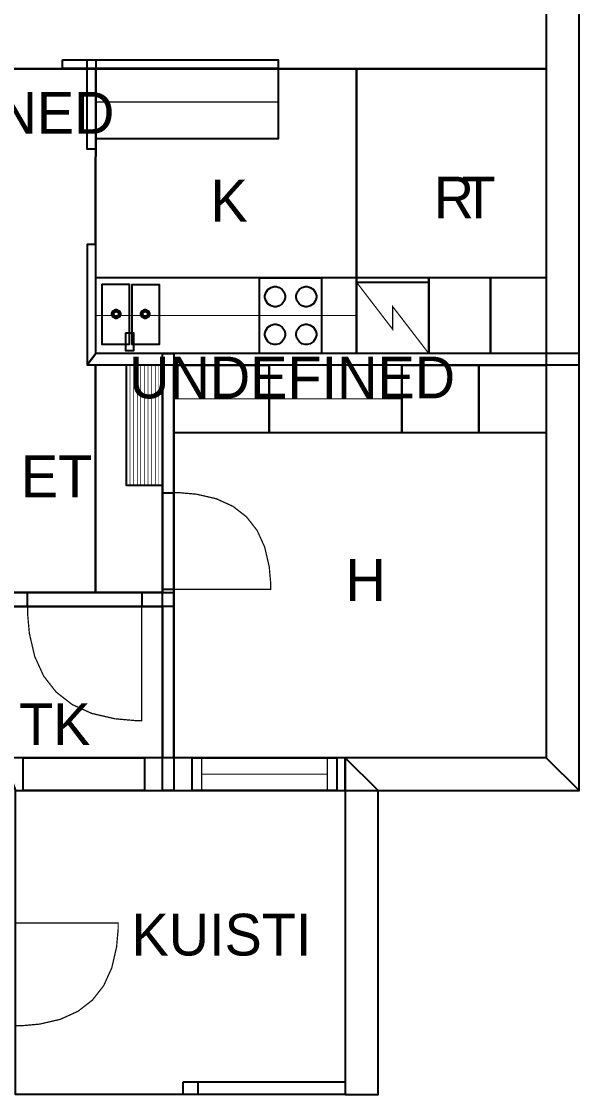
# Model space of a CAD drawing. Extents: x 0.5 to 9.4, y 0 to 13.4.
# Drawn here: x 4.85 to 9.44, y 0 to 8.83 of the extents above; entities that cross this region are included whole.
import ezdxf

# ---------------------------------------------------------------- set-up
doc = ezdxf.new("R2010")
doc.units = 0
doc.layers.get('0').update_dxf_attribs({"linetype": 'CONTINUOUS'})

msp = doc.modelspace()

# ---------------------------------------------------------------- linework, layer by layer
at = {"color": 0}
for points, const_width in [([(9.17117, 12.2545), (9.17117, 2.77294), (9.442, 2.50211), (9.442, 12.5462), (9.17117, 12.2545)], 0.002083), ([(5.19092, 8.51742), (6.9656, 8.51742), (6.9656, 8.4445), (5.19092, 8.4445), (5.19092, 8.51742)], 0.002083), ([(5.39458, 8.51742), (5.4675, 8.51742), (5.4675, 7.78131), (5.39458, 7.78131), (5.39458, 8.51742)], 0.002083), ([(5.46756, 8.44456), (6.96544, 8.44456), (6.96544, 7.86621), (5.46756, 7.86621), (5.46756, 8.44456)], 0.010417), ([(5.46756, 8.44422), (6.9661, 8.44422), (6.9661, 8.17003), (5.46756, 8.17003), (5.46756, 8.44422)], 0.010417), ([(5.39458, 6.99701), (5.39458, 6.00608), (5.4675, 6.09983), (5.4675, 6.99701), (5.39458, 6.99701)], 0.002083), ([(5.46576, 6.72515), (7.61046, 6.72515), (7.61046, 6.10015), (5.46576, 6.10015), (5.46576, 6.72515)], 0.010417), ([(6.81239, 6.72276), (7.32264, 6.72276), (7.32264, 6.10118), (6.81239, 6.10118), (6.81239, 6.72276)], 0.010417), ([(7.6104, 6.72532), (8.20443, 6.72532), (8.20443, 6.10032), (7.6104, 6.10032), (7.6104, 6.72532)], 0.0099), ([(7.6104, 6.72532), (8.20443, 6.72532), (8.20443, 6.68365), (7.6104, 6.68365), (7.6104, 6.72532)], 0.0099), ([(8.20438, 6.72547), (8.71158, 6.72547), (8.71158, 6.10047), (8.20438, 6.10047), (8.20438, 6.72547)], 0.010417), ([(8.71153, 6.72547), (9.17111, 6.72547), (9.17111, 6.10047), (8.71153, 6.10047), (8.71153, 6.72547)], 0.010417), ([(5.51796, 6.67031), (5.74056, 6.67031), (5.74056, 6.17383), (5.51796, 6.17383), (5.51796, 6.67031)], 0.010417), ([(5.764, 6.66911), (5.9866, 6.66911), (5.9866, 6.17279), (5.764, 6.17279), (5.764, 6.66911)], 0.010417), ([(6.85726, 6.56771), (6.85726, 6.57585), (6.86376, 6.60021), (6.88167, 6.62668), (6.90815, 6.64453), (6.93246, 6.65104), (6.9406, 6.65104), (6.94868, 6.65104), (6.97299, 6.64453), (6.99951, 6.62668), (7.01736, 6.60021), (7.02393, 6.57585), (7.02393, 6.56771), (7.02393, 6.55963), (7.01736, 6.53532), (6.99951, 6.50879), (6.97299, 6.49094), (6.94868, 6.48438), (6.9406, 6.48438), (6.93246, 6.48438), (6.90815, 6.49094), (6.88167, 6.50879), (6.86376, 6.53532), (6.85726, 6.55963), (6.85726, 6.56771)], 0.010417), ([(7.11361, 6.56771), (7.11361, 6.57585), (7.12011, 6.60021), (7.13803, 6.62668), (7.1645, 6.64453), (7.18881, 6.65104), (7.19694, 6.65104), (7.20503, 6.65104), (7.22939, 6.64453), (7.25586, 6.62668), (7.27371, 6.60021), (7.28028, 6.57585), (7.28028, 6.56771), (7.28028, 6.55963), (7.27371, 6.53532), (7.25586, 6.50879), (7.22939, 6.49094), (7.20503, 6.48438), (7.19694, 6.48438), (7.18881, 6.48438), (7.1645, 6.49094), (7.13803, 6.50879), (7.12011, 6.53532), (7.11361, 6.55963), (7.11361, 6.56771)], 0.010417), ([(5.59711, 6.42453), (5.59711, 6.43099), (5.60775, 6.45036), (5.62711, 6.46099), (5.63357, 6.46099), (5.63997, 6.46099), (5.65935, 6.45036), (5.67003, 6.43099), (5.67003, 6.42453), (5.67003, 6.41813), (5.65935, 6.39876), (5.63997, 6.38807), (5.63357, 6.38807), (5.62711, 6.38807), (5.60775, 6.39876), (5.59711, 6.41813), (5.59711, 6.42453)], 0.008333), ([(5.61274, 6.42453), (5.61274, 6.42822), (5.61882, 6.43929), (5.62989, 6.44536), (5.63357, 6.44536), (5.63721, 6.44536), (5.64828, 6.43929), (5.6544, 6.42822), (5.6544, 6.42453), (5.6544, 6.4209), (5.64828, 6.40983), (5.63721, 6.40369), (5.63357, 6.40369), (5.62989, 6.40369), (5.61882, 6.40983), (5.61274, 6.4209), (5.61274, 6.42453)], 0.008333), ([(5.83535, 6.42453), (5.83535, 6.43099), (5.84597, 6.45036), (5.86535, 6.46099), (5.87181, 6.46099), (5.87819, 6.46099), (5.89757, 6.45036), (5.90826, 6.43099), (5.90826, 6.42453), (5.90826, 6.41813), (5.89757, 6.39876), (5.87819, 6.38807), (5.87181, 6.38807), (5.86535, 6.38807), (5.84597, 6.39876), (5.83535, 6.41813), (5.83535, 6.42453)], 0.008333), ([(5.85097, 6.42453), (5.85097, 6.42822), (5.85704, 6.43929), (5.86811, 6.44536), (5.87181, 6.44536), (5.87543, 6.44536), (5.8865, 6.43929), (5.89264, 6.42822), (5.89264, 6.42453), (5.89264, 6.4209), (5.8865, 6.40983), (5.87543, 6.40369), (5.87181, 6.40369), (5.86811, 6.40369), (5.85704, 6.40983), (5.85097, 6.4209), (5.85097, 6.42453)], 0.008333), ([(5.46576, 6.41265), (7.60986, 6.41265), (7.60986, 6.10015), (5.46576, 6.10015), (5.46576, 6.41265)], 0.010417), ([(5.71317, 6.26904), (5.77567, 6.26904), (5.77567, 6.12321), (5.71317, 6.12321), (5.71317, 6.26904)], 0.010417), ([(6.85726, 6.2576), (6.85726, 6.26574), (6.86376, 6.29004), (6.88167, 6.31651), (6.90815, 6.33442), (6.93246, 6.34093), (6.9406, 6.34093), (6.94868, 6.34093), (6.97299, 6.33442), (6.99951, 6.31651), (7.01736, 6.29004), (7.02393, 6.26574), (7.02393, 6.2576), (7.02393, 6.24951), (7.01736, 6.22515), (6.99951, 6.19868), (6.97299, 6.18083), (6.94868, 6.17426), (6.9406, 6.17426), (6.93246, 6.17426), (6.90815, 6.18083), (6.88167, 6.19868), (6.86376, 6.22515), (6.85726, 6.24951), (6.85726, 6.2576)], 0.010417), ([(7.11361, 6.2576), (7.11361, 6.26574), (7.12011, 6.29004), (7.13803, 6.31651), (7.1645, 6.33442), (7.18881, 6.34093), (7.19694, 6.34093), (7.20503, 6.34093), (7.22939, 6.33442), (7.25586, 6.31651), (7.27371, 6.29004), (7.28028, 6.26574), (7.28028, 6.2576), (7.28028, 6.24951), (7.27371, 6.22515), (7.25586, 6.19868), (7.22939, 6.18083), (7.20503, 6.17426), (7.19694, 6.17426), (7.18881, 6.17426), (7.1645, 6.18083), (7.13803, 6.19868), (7.12011, 6.22515), (7.11361, 6.24951), (7.11361, 6.2576)], 0.010417), ([(5.39458, 6.00608), (9.442, 6.00608), (9.442, 6.09983), (5.4675, 6.09983), (5.39458, 6.00608)], 0.002083), ([(6.01508, 6.09983), (6.10883, 6.09983), (6.10883, 2.50211), (6.01508, 2.50211), (6.01508, 6.09983)], 0.002083), ([(5.71733, 6.00608), (5.71733, 5.01351), (6.01411, 5.01351), (6.01411, 6.00608), (5.71733, 6.00608)], 0.010417), ([(6.10736, 6.00526), (6.89133, 6.00526), (6.89133, 5.44775), (6.10736, 5.44775), (6.10736, 6.00526)], 0.010417), ([(6.89133, 6.00575), (7.98318, 6.00575), (7.98318, 5.44824), (6.89133, 5.44824), (6.89133, 6.00575)], 0.010417), ([(7.98318, 6.00493), (8.61572, 6.00493), (8.61572, 5.44743), (7.98318, 5.44743), (7.98318, 6.00493)], 0.010417), ([(8.61572, 6.00493), (9.17111, 6.00493), (9.17111, 5.44743), (8.61572, 5.44743), (8.61572, 6.00493)], 0.010417), ([(6.01508, 4.9541), (6.10883, 4.9541), (6.10883, 4.15804), (6.01508, 4.15804), (6.01508, 4.9541)], 0.010417), ([(6.01508, 4.9541), (6.10883, 4.9541), (6.10883, 4.15804), (6.01508, 4.15804), (6.01508, 4.9541)], 0.010417), ([(6.10883, 4.9541), (6.15543, 4.9541), (6.29536, 4.94168), (6.45703, 4.9044), (6.59386, 4.84218), (6.70578, 4.75515), (6.79281, 4.64324), (6.85504, 4.5064), (6.89231, 4.34472), (6.90479, 4.20481), (6.90479, 4.15815), (6.10883, 4.15815), (6.10883, 4.9541)], 0.010417), ([(4.08029, 4.13276), (6.10883, 4.13276), (6.10883, 4.01818), (4.08029, 4.01818), (4.08029, 4.13276)], 0.002083), ([(4.90446, 4.13276), (5.84407, 4.13276), (5.84407, 4.01818), (4.90446, 4.01818), (4.90446, 4.13276)], 0.010417), ([(4.90446, 4.13276), (5.84407, 4.13276), (5.84407, 4.01818), (4.90446, 4.01818), (4.90446, 4.13276)], 0.010417), ([(4.90446, 4.01818), (4.90446, 3.96317), (4.91911, 3.79796), (4.96317, 3.6071), (5.03657, 3.44564), (5.13932, 3.31347), (5.27149, 3.21072), (5.43294, 3.13732), (5.62381, 3.09326), (5.78901, 3.07856), (5.84407, 3.07856), (5.84407, 4.01818), (4.90446, 4.01818)], 0.010417), ([(7.51654, 2.77294), (4.70008, 2.77294), (4.80425, 2.50211), (7.51654, 2.50211), (7.51654, 2.77294)], 0.002083), ([(4.86751, 2.77294), (5.86729, 2.77294), (5.86729, 2.50211), (4.86751, 2.50211), (4.86751, 2.77294)], 0.010417), ([(6.25928, 2.77294), (7.4476, 2.77294), (7.4476, 2.50211), (6.25928, 2.50211), (6.25928, 2.77294)], 0.010417), ([(6.25928, 2.77294), (7.4476, 2.77294), (7.4476, 2.50211), (6.25928, 2.50211), (6.25928, 2.77294)], 0.010417), ([(7.51654, 2.77294), (7.51654, 0.001519), (7.78737, 0.001519), (7.78737, 2.50211), (7.51654, 2.77294)], 0.002083), ([(9.17117, 2.77294), (7.51654, 2.77294), (7.51654, 2.50211), (9.442, 2.50211), (9.17117, 2.77294)], 0.002083), ([(4.80425, 2.50211), (7.51654, 2.50211), (7.51654, 0.001519), (4.80425, 0.001519), (4.80425, 2.50211)], 0.002083), ([(4.80425, 0.566678), (4.85379, 0.566678), (5.00244, 0.579915), (5.17426, 0.619575), (5.31961, 0.685656), (5.43853, 0.778157), (5.53103, 0.897081), (5.59711, 1.04248), (5.63678, 1.21425), (5.65001, 1.3629), (5.65001, 1.41243), (4.80425, 1.41243), (4.80425, 0.566678)], 0.010417), ([(6.18332, 0.105686), (7.51654, 0.105686), (7.51654, 0.001519), (6.18332, 0.001519), (6.18332, 0.105686)], 0.002083)]:
    msp.add_lwpolyline(points, close=True, dxfattribs=dict(at, const_width=const_width))
for points in [[(9.17117, 12.2545), (9.17117, 2.77294), (9.442, 2.50211), (9.442, 12.5462), (9.17117, 12.2545)], [(5.19092, 8.51742), (6.9656, 8.51742), (6.9656, 8.4445), (5.19092, 8.4445), (5.19092, 8.51742)], [(5.39458, 8.51742), (5.4675, 8.51742), (5.4675, 7.78131), (5.39458, 7.78131), (5.39458, 8.51742)], [(5.39458, 6.99701), (5.39458, 6.00608), (5.4675, 6.09983), (5.4675, 6.99701), (5.39458, 6.99701)], [(5.39458, 6.00608), (9.442, 6.00608), (9.442, 6.09983), (5.4675, 6.09983), (5.39458, 6.00608)], [(6.01508, 6.09983), (6.10883, 6.09983), (6.10883, 2.50211), (6.01508, 2.50211), (6.01508, 6.09983)], [(4.08029, 4.13276), (6.10883, 4.13276), (6.10883, 4.01818), (4.08029, 4.01818), (4.08029, 4.13276)], [(7.51654, 2.77294), (4.70008, 2.77294), (4.80425, 2.50211), (7.51654, 2.50211), (7.51654, 2.77294)], [(9.17117, 2.77294), (7.51654, 2.77294), (7.51654, 2.50211), (9.442, 2.50211), (9.17117, 2.77294)], [(7.51654, 2.77294), (7.51654, 0.001519), (7.78737, 0.001519), (7.78737, 2.50211), (7.51654, 2.77294)], [(6.18332, 0.105686), (6.30436, 0.105686), (6.30436, 0.00179), (6.18332, 0.00179), (6.18332, 0.105686)]]:
    msp.add_lwpolyline(points, close=True, dxfattribs=at)
at = {"color": 7}
for points, const_width in [([(4.19488, 12.2545), (9.17117, 12.2545), (9.17117, 8.44422), (4.19488, 8.44422), (4.19488, 12.2545)], 0.002083), ([(5.46479, 6.99701), (5.39458, 6.99701), (5.39458, 6.00608), (5.46479, 6.00608), (5.46479, 4.13276), (4.19488, 4.13276), (4.19488, 8.44422), (5.4675, 8.44422), (5.46479, 6.99701)], 0.002083), ([(7.6104, 6.09983), (5.4675, 6.09983), (5.4675, 6.99701), (5.46479, 6.99701), (5.4675, 8.44422), (7.6104, 8.44422), (7.6104, 6.09983)], 0.002083), ([(7.6104, 8.44422), (9.17117, 8.44422), (9.17117, 6.09983), (7.6104, 6.09983), (7.6104, 8.44422)], 0.002083), ([(5.46479, 6.00608), (6.01508, 6.00608), (6.01508, 4.13276), (5.46479, 4.13276), (5.46479, 6.00608)], 0.002083), ([(6.10883, 6.00608), (9.17117, 6.00608), (9.17117, 2.77294), (6.10883, 2.77294), (6.10883, 6.00608)], 0.002083), ([(4.19488, 4.01818), (6.01508, 4.01818), (6.01508, 2.77294), (4.19488, 2.77294), (4.19488, 4.01818)], 0.002083), ([(4.86751, 2.77294), (5.86729, 2.77294), (5.86729, 2.50211), (4.86751, 2.50211), (4.86751, 2.77294)], 0.010417)]:
    msp.add_lwpolyline(points, close=True, dxfattribs=dict(at, const_width=const_width))
for points in [[(4.19488, 12.2545), (9.17117, 12.2545), (9.17117, 8.44422), (4.19488, 8.44422), (4.19488, 12.2545)], [(5.46479, 6.99701), (5.39458, 6.99701), (5.39458, 6.00608), (5.46479, 6.00608), (5.46479, 4.13276), (4.19488, 4.13276), (4.19488, 8.44422), (5.4675, 8.44422), (5.46479, 6.99701)], [(7.6104, 6.09983), (5.4675, 6.09983), (5.4675, 6.99701), (5.46479, 6.99701), (5.4675, 8.44422), (7.6104, 8.44422), (7.6104, 6.09983)], [(5.46756, 8.44456), (6.96544, 8.44456), (6.96544, 7.86621), (5.46756, 7.86621), (5.46756, 8.44456)], [(7.6104, 8.44422), (9.17117, 8.44422), (9.17117, 6.09983), (7.6104, 6.09983), (7.6104, 8.44422)], [(5.46576, 6.72515), (7.61046, 6.72515), (7.61046, 6.10015), (5.46576, 6.10015), (5.46576, 6.72515)], [(6.81239, 6.72276), (7.32264, 6.72276), (7.32264, 6.10118), (6.81239, 6.10118), (6.81239, 6.72276)], [(7.6104, 6.72532), (8.20443, 6.72532), (8.20443, 6.10032), (7.6104, 6.10032), (7.6104, 6.72532)], [(7.6104, 6.72532), (8.20443, 6.72532), (8.20443, 6.68365), (7.6104, 6.68365), (7.6104, 6.72532)], [(8.20438, 6.72547), (8.71158, 6.72547), (8.71158, 6.10047), (8.20438, 6.10047), (8.20438, 6.72547)], [(8.71153, 6.72547), (9.17111, 6.72547), (9.17111, 6.10047), (8.71153, 6.10047), (8.71153, 6.72547)], [(5.51796, 6.67031), (5.74056, 6.67031), (5.74056, 6.17383), (5.51796, 6.17383), (5.51796, 6.67031)], [(5.764, 6.66911), (5.9866, 6.66911), (5.9866, 6.17279), (5.764, 6.17279), (5.764, 6.66911)], [(6.85726, 6.56771), (6.85726, 6.57585), (6.86376, 6.60021), (6.88167, 6.62668), (6.90815, 6.64453), (6.93246, 6.65104), (6.9406, 6.65104), (6.94868, 6.65104), (6.97299, 6.64453), (6.99951, 6.62668), (7.01736, 6.60021), (7.02393, 6.57585), (7.02393, 6.56771), (7.02393, 6.55963), (7.01736, 6.53532), (6.99951, 6.50879), (6.97299, 6.49094), (6.94868, 6.48438), (6.9406, 6.48438), (6.93246, 6.48438), (6.90815, 6.49094), (6.88167, 6.50879), (6.86376, 6.53532), (6.85726, 6.55963), (6.85726, 6.56771)], [(7.11361, 6.56771), (7.11361, 6.57585), (7.12011, 6.60021), (7.13803, 6.62668), (7.1645, 6.64453), (7.18881, 6.65104), (7.19694, 6.65104), (7.20503, 6.65104), (7.22939, 6.64453), (7.25586, 6.62668), (7.27371, 6.60021), (7.28028, 6.57585), (7.28028, 6.56771), (7.28028, 6.55963), (7.27371, 6.53532), (7.25586, 6.50879), (7.22939, 6.49094), (7.20503, 6.48438), (7.19694, 6.48438), (7.18881, 6.48438), (7.1645, 6.49094), (7.13803, 6.50879), (7.12011, 6.53532), (7.11361, 6.55963), (7.11361, 6.56771)], [(5.59711, 6.42453), (5.59711, 6.43099), (5.60775, 6.45036), (5.62711, 6.46099), (5.63357, 6.46099), (5.63997, 6.46099), (5.65935, 6.45036), (5.67003, 6.43099), (5.67003, 6.42453), (5.67003, 6.41813), (5.65935, 6.39876), (5.63997, 6.38807), (5.63357, 6.38807), (5.62711, 6.38807), (5.60775, 6.39876), (5.59711, 6.41813), (5.59711, 6.42453)], [(5.83535, 6.42453), (5.83535, 6.43099), (5.84597, 6.45036), (5.86535, 6.46099), (5.87181, 6.46099), (5.87819, 6.46099), (5.89757, 6.45036), (5.90826, 6.43099), (5.90826, 6.42453), (5.90826, 6.41813), (5.89757, 6.39876), (5.87819, 6.38807), (5.87181, 6.38807), (5.86535, 6.38807), (5.84597, 6.39876), (5.83535, 6.41813), (5.83535, 6.42453)], [(5.61274, 6.42453), (5.61274, 6.42822), (5.61882, 6.43929), (5.62989, 6.44536), (5.63357, 6.44536), (5.63721, 6.44536), (5.64828, 6.43929), (5.6544, 6.42822), (5.6544, 6.42453), (5.6544, 6.4209), (5.64828, 6.40983), (5.63721, 6.40369), (5.63357, 6.40369), (5.62989, 6.40369), (5.61882, 6.40983), (5.61274, 6.4209), (5.61274, 6.42453)], [(5.85097, 6.42453), (5.85097, 6.42822), (5.85704, 6.43929), (5.86811, 6.44536), (5.87181, 6.44536), (5.87543, 6.44536), (5.8865, 6.43929), (5.89264, 6.42822), (5.89264, 6.42453), (5.89264, 6.4209), (5.8865, 6.40983), (5.87543, 6.40369), (5.87181, 6.40369), (5.86811, 6.40369), (5.85704, 6.40983), (5.85097, 6.4209), (5.85097, 6.42453)], [(6.85726, 6.2576), (6.85726, 6.26574), (6.86376, 6.29004), (6.88167, 6.31651), (6.90815, 6.33442), (6.93246, 6.34093), (6.9406, 6.34093), (6.94868, 6.34093), (6.97299, 6.33442), (6.99951, 6.31651), (7.01736, 6.29004), (7.02393, 6.26574), (7.02393, 6.2576), (7.02393, 6.24951), (7.01736, 6.22515), (6.99951, 6.19868), (6.97299, 6.18083), (6.94868, 6.17426), (6.9406, 6.17426), (6.93246, 6.17426), (6.90815, 6.18083), (6.88167, 6.19868), (6.86376, 6.22515), (6.85726, 6.24951), (6.85726, 6.2576)], [(7.11361, 6.2576), (7.11361, 6.26574), (7.12011, 6.29004), (7.13803, 6.31651), (7.1645, 6.33442), (7.18881, 6.34093), (7.19694, 6.34093), (7.20503, 6.34093), (7.22939, 6.33442), (7.25586, 6.31651), (7.27371, 6.29004), (7.28028, 6.26574), (7.28028, 6.2576), (7.28028, 6.24951), (7.27371, 6.22515), (7.25586, 6.19868), (7.22939, 6.18083), (7.20503, 6.17426), (7.19694, 6.17426), (7.18881, 6.17426), (7.1645, 6.18083), (7.13803, 6.19868), (7.12011, 6.22515), (7.11361, 6.24951), (7.11361, 6.2576)], [(5.71317, 6.26904), (5.77567, 6.26904), (5.77567, 6.12321), (5.71317, 6.12321), (5.71317, 6.26904)], [(5.46479, 6.00608), (6.01508, 6.00608), (6.01508, 4.13276), (5.46479, 4.13276), (5.46479, 6.00608)], [(5.71733, 6.00608), (6.01411, 6.00608), (6.01411, 5.01351), (5.71733, 5.01351), (5.71733, 6.00608)], [(6.10883, 6.00608), (9.17117, 6.00608), (9.17117, 2.77294), (6.10883, 2.77294), (6.10883, 6.00608)], [(6.10736, 6.00526), (6.89133, 6.00526), (6.89133, 5.44775), (6.10736, 5.44775), (6.10736, 6.00526)], [(6.89133, 6.00575), (7.98318, 6.00575), (7.98318, 5.44824), (6.89133, 5.44824), (6.89133, 6.00575)], [(7.98318, 6.00493), (8.61572, 6.00493), (8.61572, 5.44743), (7.98318, 5.44743), (7.98318, 6.00493)], [(8.61572, 6.00493), (9.17111, 6.00493), (9.17111, 5.44743), (8.61572, 5.44743), (8.61572, 6.00493)], [(6.01508, 4.9541), (6.10883, 4.9541), (6.10883, 4.15804), (6.01508, 4.15804), (6.01508, 4.9541)], [(6.01508, 4.9541), (6.10883, 4.9541), (6.10883, 4.15804), (6.01508, 4.15804), (6.01508, 4.9541)], [(4.90446, 4.13276), (5.84407, 4.13276), (5.84407, 4.01818), (4.90446, 4.01818), (4.90446, 4.13276)], [(4.90446, 4.13276), (5.84407, 4.13276), (5.84407, 4.01818), (4.90446, 4.01818), (4.90446, 4.13276)], [(4.19488, 4.01818), (6.01508, 4.01818), (6.01508, 2.77294), (4.19488, 2.77294), (4.19488, 4.01818)], [(4.86751, 2.77294), (5.86729, 2.77294), (5.86729, 2.50211), (4.86751, 2.50211), (4.86751, 2.77294)], [(4.86751, 2.77294), (5.86729, 2.77294), (5.86729, 2.50211), (4.86751, 2.50211), (4.86751, 2.77294)], [(6.25928, 2.77294), (7.4476, 2.77294), (7.4476, 2.50211), (6.25928, 2.50211), (6.25928, 2.77294)], [(6.25928, 2.77294), (7.4476, 2.77294), (7.4476, 2.50211), (6.25928, 2.50211), (6.25928, 2.77294)], [(4.80425, 2.50211), (7.51654, 2.50211), (7.51654, 0.001519), (4.80425, 0.001519), (4.80425, 2.50211)], [(6.18332, 0.105686), (7.51654, 0.105686), (7.51654, 0.001519), (6.18332, 0.001519), (6.18332, 0.105686)]]:
    msp.add_lwpolyline(points, close=True, dxfattribs=at)
at = {"color": 0}
for points, const_width in [([(8.20443, 6.10032), (7.90744, 6.48676), (7.90744, 6.29926), (7.6104, 6.68679)], 0.0099), ([(6.33735, 2.77294), (6.33735, 2.50211)], 0.010417), ([(7.36947, 2.77294), (7.36947, 2.50211)], 0.010417), ([(7.36947, 2.63753), (6.33735, 2.63753)], 0.010417)]:
    msp.add_lwpolyline(points, dxfattribs=dict(at, const_width=const_width))
at = {"color": 253}
for points, const_width in [([(5.74701, 6.00608), (5.74701, 5.01346)], 0.005208), ([(5.77669, 6.00608), (5.77669, 5.01346)], 0.005208), ([(5.80637, 6.00608), (5.80637, 5.01346)], 0.005208), ([(5.83604, 6.00608), (5.83604, 5.01346)], 0.005208), ([(5.86572, 6.00608), (5.86572, 5.01346)], 0.005208), ([(5.8954, 6.00608), (5.8954, 5.01346)], 0.005208), ([(5.92507, 6.00608), (5.92507, 5.01346)], 0.005208), ([(5.95475, 6.00608), (5.95475, 5.01346)], 0.005208), ([(5.98443, 6.00608), (5.98443, 5.01346)], 0.005208), ([(6.10736, 5.72657), (6.89133, 5.72657)], 0.010417), ([(6.89133, 5.72706), (7.98318, 5.72706)], 0.010417)]:
    msp.add_lwpolyline(points, dxfattribs=dict(at, const_width=const_width))

# ---------------------------------------------------------------- texts
at = {"color": 0}
for s, p in [('UNDEFINED', (2.93742, 7.90871)), ('K', (6.40839, 7.18564)), ('R', (8.24543, 7.21165)), ('T', (8.47444, 7.21165)), ('UNDEFINED', (5.73992, 5.73092)), ('ET', (4.84868, 4.91708)), ('H', (7.51865, 4.06399)), ('TK', (4.83482, 2.87625)), ('KUISTI', (5.75871, 1.14481))]:
    msp.add_text(s, height=0.34375, dxfattribs=at).set_placement(p)

doc.saveas('drawing.dxf')
